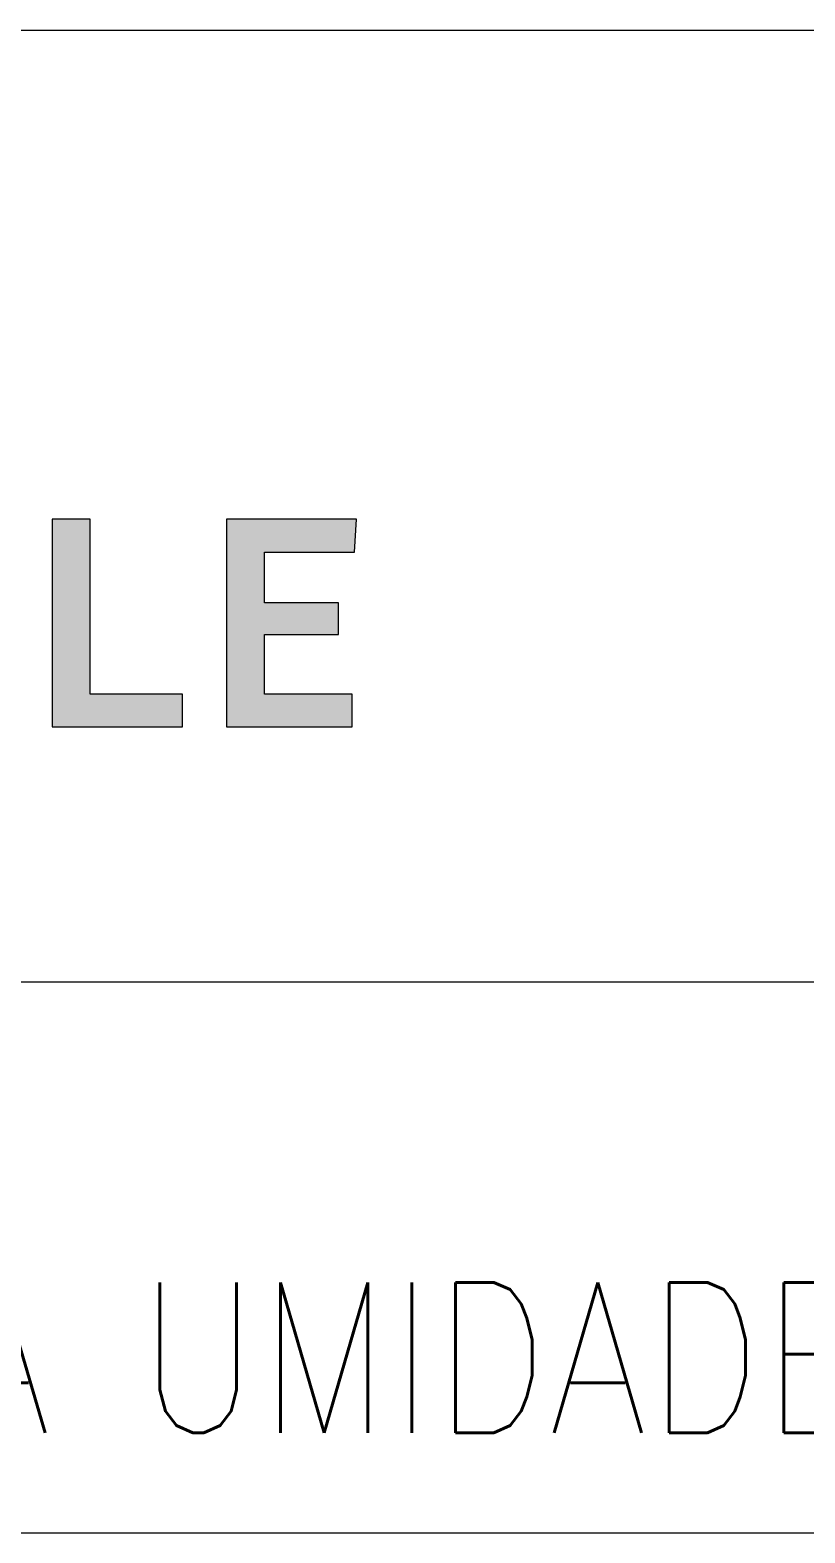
# Model space of a CAD drawing. Header units: millimetres. Extents: x 5 to 846, y 5 to 599.
# Drawn here: x 696.43 to 711.9, y 55 to 85 of the extents above; entities that cross this region are included whole.
import ezdxf

# ---------------------------------------------------------------- set-up
doc = ezdxf.new("R2010")
doc.units = ezdxf.units.MM
doc.linetypes.add('XKITLINE00', pattern=[0])
doc.layers.add('Outro tipo de objeto', color=7, linetype='Continuous', lineweight=0)
doc.styles.add('ROMANS', font='ROMANS__.TTF')

msp = doc.modelspace()

# ---------------------------------------------------------------- linework, layer by layer
at = {"layer": 'Outro tipo de objeto', "color": 5, "linetype": 'XKITLINE00', "lineweight": 0}
for p, q in [((30, 85), (836.004, 85)), ((661.004, 66), (836.004, 66)), ((661.004, 55), (836.004, 55))]:
    msp.add_line(p, q, dxfattribs=at)
at = {"layer": 'Outro tipo de objeto', "color": 7, "linetype": 'XKITLINE00', "lineweight": 0}
for p, q in [((697.628, 75.235), (696.871, 75.235)), ((696.871, 75.235), (696.871, 75.235)), ((696.871, 75.235), (696.871, 75.235)), ((696.871, 75.235), (696.871, 75.235)), ((696.871, 75.235), (696.871, 71.093)), ((697.628, 71.747), (697.628, 75.235)), ((697.628, 75.235), (697.628, 75.235)), ((697.628, 75.235), (697.628, 75.235)), ((697.628, 75.235), (697.628, 75.235)), ((702.949, 75.235), (700.35, 75.235)), ((700.35, 75.235), (700.35, 75.235)), ((700.35, 75.235), (700.35, 75.235)), ((700.35, 75.235), (700.35, 75.235)), ((700.35, 75.235), (700.35, 71.093)), ((702.906, 74.581), (702.949, 75.235)), ((702.949, 75.235), (702.949, 75.235)), ((702.949, 75.235), (702.949, 75.235)), ((702.949, 75.235), (702.949, 75.235)), ((701.107, 73.564), (701.107, 74.581)), ((701.107, 74.581), (701.107, 74.581)), ((701.107, 74.581), (701.107, 74.581)), ((701.107, 74.581), (701.107, 74.581)), ((701.107, 74.581), (702.114, 74.581)), ((702.114, 74.581), (702.114, 74.581)), ((702.114, 74.581), (702.114, 74.581)), ((702.114, 74.581), (702.906, 74.581)), ((702.586, 73.564), (701.107, 73.564)), ((701.107, 73.564), (701.107, 73.564)), ((701.107, 73.564), (701.107, 73.564)), ((701.107, 73.564), (701.107, 73.564)), ((702.586, 72.934), (702.586, 73.564)), ((702.586, 73.564), (702.586, 73.564)), ((702.586, 73.564), (702.586, 73.564)), ((702.586, 73.564), (702.586, 73.564)), ((701.107, 71.747), (701.107, 72.934)), ((701.107, 72.934), (701.107, 72.934)), ((701.107, 72.934), (701.107, 72.934)), ((701.107, 72.934), (701.107, 72.934)), ((701.107, 72.934), (702.586, 72.934)), ((702.586, 72.934), (702.586, 72.934)), ((702.586, 72.934), (702.586, 72.934)), ((702.586, 72.934), (702.586, 72.934)), ((699.472, 71.747), (697.628, 71.747)), ((697.628, 71.747), (697.628, 71.747)), ((697.628, 71.747), (697.628, 71.747)), ((697.628, 71.747), (697.628, 71.747)), ((699.472, 71.093), (699.472, 71.747)), ((699.472, 71.747), (699.472, 71.747)), ((699.472, 71.747), (699.472, 71.747)), ((699.472, 71.747), (699.472, 71.747)), ((702.858, 71.747), (701.107, 71.747)), ((701.107, 71.747), (701.107, 71.747)), ((701.107, 71.747), (701.107, 71.747)), ((701.107, 71.747), (701.107, 71.747)), ((702.858, 71.093), (702.858, 71.747)), ((702.858, 71.747), (702.858, 71.747)), ((702.858, 71.747), (702.858, 71.747)), ((702.858, 71.747), (702.858, 71.747)), ((696.871, 71.093), (696.871, 71.093)), ((696.871, 71.093), (696.871, 71.093)), ((696.871, 71.093), (696.871, 71.093)), ((696.871, 71.093), (699.472, 71.093)), ((699.472, 71.093), (699.472, 71.093)), ((699.472, 71.093), (699.472, 71.093)), ((700.35, 71.093), (700.35, 71.093)), ((700.35, 71.093), (700.35, 71.093)), ((700.35, 71.093), (700.35, 71.093)), ((700.35, 71.093), (702.858, 71.093)), ((702.858, 71.093), (702.858, 71.093)), ((702.858, 71.093), (702.858, 71.093))]:
    msp.add_line(p, q, dxfattribs=at)
at = {"layer": 'Outro tipo de objeto', "color": 7}
for points in [[(696.871, 71.093), (696.871, 75.235), (697.628, 71.093)], [(697.628, 71.093), (696.871, 75.235), (697.628, 75.235)], [(700.35, 71.093), (700.35, 75.235), (701.107, 71.093)], [(701.107, 71.093), (700.35, 75.235), (701.107, 75.235)], [(701.107, 74.581), (701.107, 75.235), (702.586, 74.581)], [(702.586, 74.581), (701.107, 75.235), (702.586, 75.235)], [(702.586, 74.581), (702.586, 75.235), (702.858, 74.581)], [(702.858, 74.581), (702.586, 75.235), (702.858, 75.235)], [(702.858, 74.581), (702.858, 75.235), (702.906, 74.581)], [(702.906, 74.581), (702.858, 75.235), (702.906, 75.235)], [(702.906, 74.581), (702.906, 75.235), (702.949, 75.235)], [(701.107, 72.934), (701.107, 73.564), (702.586, 72.934)], [(702.586, 72.934), (701.107, 73.564), (702.586, 73.564)], [(697.628, 71.093), (697.628, 71.747), (699.472, 71.093)], [(699.472, 71.093), (697.628, 71.747), (699.472, 71.747)], [(701.107, 71.093), (701.107, 71.747), (702.586, 71.093)], [(702.586, 71.093), (701.107, 71.747), (702.586, 71.747)], [(702.586, 71.093), (702.586, 71.747), (702.858, 71.093)], [(702.858, 71.093), (702.586, 71.747), (702.858, 71.747)]]:
    msp.add_solid(points, dxfattribs=at)

# ---------------------------------------------------------------- texts
at = {"layer": 'Outro tipo de objeto', "color": 1, "style": 'ROMANS', "width": 0.85}
msp.add_text('PROJETO CAPANEMA UMIDADE NATURAL OS2', height=3, dxfattribs=at).set_placement((662.521, 57))

doc.saveas('drawing.dxf')
